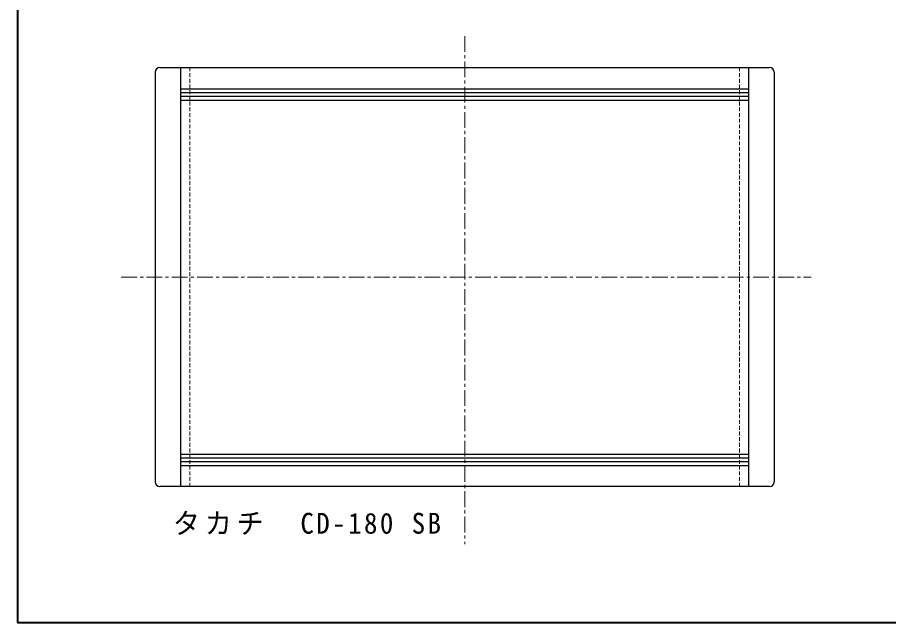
# Model space of a CAD drawing. Units: millimetres on the paper. Extents: x -288 to 1485, y -698 to 177.
# Drawn here: x -288.4 to -12.6, y -205.9 to -14.4 of the extents above; entities that cross this region are included whole.
import ezdxf

# ---------------------------------------------------------------- set-up
doc = ezdxf.new("R2010")
doc.units = ezdxf.units.MM
doc.linetypes.add('CHAIN1', pattern=[8, 5, -1, 1, -1])
doc.linetypes.add('DASHED1', pattern=[1.8, 1.2, -0.6])
for name, color, linetype, lineweight in [('0-1_外形1', 3, 'Continuous', 25), ('0-8_陰線', 4, 'DASHED1', 9), ('0-9_中心線', 3, 'Continuous', 25), ('0-A_寸法文字', 1, 'Continuous', 9)]:
    doc.layers.add(name, color=color, linetype=linetype, lineweight=lineweight)
doc.styles.add('ＭＳ ゴシック', font='')
doc.styles.get('ＭＳ ゴシック').set_extended_font_data('MS Gothic')

msp = doc.modelspace()

# ---------------------------------------------------------------- linework, layer by layer
at = {"layer": '0-1_外形1', "color": 5, "lineweight": 40}
for p, q in [((-288.417, 173.124), (-288.417, -205.858)), ((-288.417, -205.858), (255.958, -205.858))]:
    msp.add_line(p, q, dxfattribs=at)
at = {"layer": '0-1_外形1'}
for p, q in [((-243.33, -30.223), (-50.33, -30.223)), ((-236.83, -30.223), (-236.83, -162.823)), ((-56.83, -162.823), (-56.83, -30.223)), ((-244.83, -31.723), (-244.83, -161.323)), ((-48.83, -31.723), (-48.83, -161.323)), ((-236.83, -36.923), (-56.83, -36.923)), ((-236.83, -38.123), (-56.83, -38.123)), ((-236.83, -39.323), (-56.83, -39.323)), ((-236.83, -40.523), (-56.83, -40.523)), ((-236.83, -152.523), (-56.83, -152.523)), ((-236.83, -153.723), (-56.83, -153.723)), ((-236.83, -154.923), (-56.83, -154.923)), ((-236.83, -156.123), (-56.83, -156.123)), ((-50.33, -162.823), (-243.33, -162.823))]:
    msp.add_line(p, q, dxfattribs=at)
for centre, start, end in [((-243.33, -31.723), 90, 180), ((-50.33, -31.723), 0, 90), ((-243.33, -161.323), 180, 270), ((-50.33, -161.323), 270, 0)]:
    msp.add_arc(centre, 1.5, start, end, dxfattribs=at)
at = {"layer": '0-8_陰線'}
for p, q in [((-233.83, -30.223), (-233.83, -162.823)), ((-59.83, -162.823), (-59.83, -30.223))]:
    msp.add_line(p, q, dxfattribs=at)
at = {"layer": '0-9_中心線', "color": 4, "linetype": 'CHAIN1', "lineweight": 9}
for p, q in [((-146.83, -20.309), (-146.83, -181.017)), ((-255.545, -96.523), (-37.123, -96.523))]:
    msp.add_line(p, q, dxfattribs=at)

# ---------------------------------------------------------------- texts
at = {"layer": '0-A_寸法文字', "color": 6, "insert": (-239.192, -178.132), "char_height": 6.598, "attachment_point": 7, "style": 'ＭＳ ゴシック'}
msp.add_mtext('\\T1.18;\\W0.95;タカチ\u3000CD-180\\~SB', dxfattribs=at)

doc.saveas('drawing.dxf')
